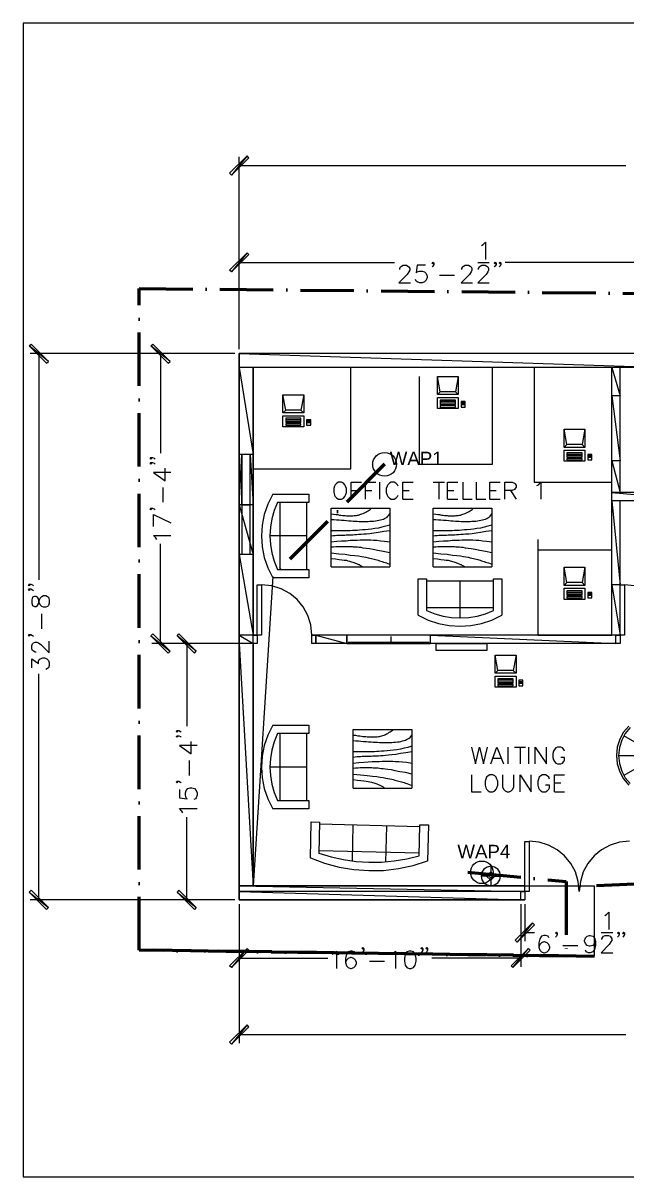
# Model space of a CAD drawing. Header units: millimetres. Extents: x 661 to 1069, y 53 to 312.
# Drawn here: x 660.8 to 796.4, y 52.9 to 311.9 of the extents above; entities that cross this region are included whole.
import ezdxf

# ---------------------------------------------------------------- set-up
doc = ezdxf.new("R2010")
doc.units = ezdxf.units.MM
doc.linetypes.add('ACAD_ISO10W100', pattern=[18, 12, -3, 0, -3])
for name, color, linetype in [('blocks', 7, 'Continuous'), ('dim', 7, 'Continuous'), ('doors', 7, 'Continuous'), ('hatches', 7, 'Continuous'), ('NET_DATA', 3, 'Continuous'), ('NET_TEXT', 7, 'Continuous'), ('NET_WIFI_AP', 4, 'Continuous'), ('text', 7, 'Continuous'), ('windows', 7, 'Continuous')]:
    doc.layers.add(name, color=color, linetype=linetype)
doc.styles.add('Arial_3', font='Arial Unicode MS.ttf', dxfattribs={"height": 3})

msp = doc.modelspace()

# ---------------------------------------------------------------- linework, layer by layer
at = {"color": 7}
for points in [[(805.86, 237.68), (709.3, 237.68), (709.3, 115.04), (773.48, 115.04)], [(792.99, 234.55), (712.43, 234.55), (712.43, 174.48)], [(792.99, 234.55), (712.43, 234.55)], [(792.99, 228.24), (792.99, 234.55)], [(804.93, 234.55), (794.9, 234.55)], [(794.9, 228.24), (794.9, 234.55)], [(794.9, 234.55), (794.9, 234.55)], [(792.99, 213.59), (792.99, 228.24)], [(794.9, 213.59), (794.9, 228.24)], [(792.99, 174.48), (792.99, 213.59)], [(794.9, 206.52), (794.9, 213.59)], [(832.45, 206.52), (794.9, 206.52)], [(794.9, 174.48), (794.9, 204.66)], [(832.45, 204.66), (794.9, 204.66)], [(714.34, 174.48), (712.43, 174.48)], [(714.34, 174.48), (712.43, 174.48)], [(712.43, 174.48), (712.43, 174.48)], [(792.99, 174.48), (725.6, 174.48)], [(792.99, 174.48), (725.6, 174.48)], [(795.83, 174.48), (794.9, 174.48)], [(712.43, 172.61), (712.43, 118.17), (774.41, 118.17)], [(713.36, 172.61), (712.43, 172.61)], [(794.9, 172.61), (725.6, 172.61)], [(785.63, 118.17), (785.75, 118.17)]]:
    msp.add_lwpolyline(points, dxfattribs=at)
at = {"layer": 'blocks', "color": 50}
for points in [[(804.93, 237.68), (709.3, 237.68), (804.93, 234.55), (804.93, 237.68)], [(712.43, 234.55), (709.3, 234.55), (712.43, 215.07), (712.43, 234.55)], [(709.3, 234.55), (712.43, 215.07), (709.3, 215.07), (709.3, 234.55)], [(794.9, 234.55), (792.99, 234.55), (794.9, 228.24), (794.9, 234.55)], [(792.99, 234.55), (794.9, 228.24), (792.99, 228.24), (792.99, 234.55)], [(794.9, 228.24), (792.99, 228.24), (794.9, 213.59), (794.9, 228.24)], [(792.99, 228.24), (794.9, 213.59), (792.99, 213.59), (792.99, 228.24)], [(709.93, 215.07), (709.3, 215.07), (709.93, 203.73), (709.93, 215.07)], [(709.3, 215.07), (709.93, 203.73), (709.3, 203.73), (709.3, 215.07)], [(712.43, 215.07), (711.8, 215.07), (712.43, 203.73), (712.43, 215.07)], [(711.8, 215.07), (712.43, 203.73), (711.8, 203.73), (711.8, 215.07)], [(794.9, 213.59), (792.99, 213.59), (794.9, 206.52), (794.9, 213.59)], [(792.99, 213.59), (794.9, 206.52), (792.99, 206.52), (792.99, 213.59)], [(814.16, 206.52), (792.99, 206.52), (814.16, 204.66), (814.16, 206.52)], [(792.99, 206.52), (814.16, 204.66), (792.99, 204.66), (792.99, 206.52)], [(794.9, 204.66), (792.99, 204.66), (794.9, 185.74), (794.9, 204.66)], [(792.99, 204.66), (794.9, 185.74), (792.99, 185.74), (792.99, 204.66)], [(712.43, 203.73), (709.3, 203.73), (712.43, 192.55), (712.43, 203.73)], [(709.3, 203.73), (712.43, 192.55), (709.3, 192.55), (709.3, 203.73)], [(712.43, 192.55), (709.3, 192.55), (712.43, 174.48), (712.43, 192.55)], [(709.3, 192.55), (712.43, 174.48), (709.3, 174.48), (709.3, 192.55)], [(794.9, 185.74), (792.99, 185.74), (794.9, 174.48), (794.9, 185.74)], [(792.99, 185.74), (794.9, 174.48), (792.99, 174.48), (792.99, 185.74)], [(712.43, 174.48), (709.3, 174.48), (712.43, 172.61), (712.43, 174.48)], [(709.3, 174.48), (712.43, 172.61), (709.3, 172.61), (709.3, 174.48)], [(733.51, 174.48), (726.53, 174.48), (733.51, 172.61), (733.51, 174.48)], [(726.53, 174.48), (733.51, 172.61), (726.53, 172.61), (726.53, 174.48)], [(793.92, 174.48), (752.27, 174.48), (793.92, 172.61), (793.92, 174.48)], [(752.27, 174.48), (793.92, 172.61), (752.27, 172.61), (752.27, 174.48)], [(712.43, 172.61), (709.3, 172.61), (712.43, 118.17), (712.43, 172.61)], [(709.3, 172.61), (712.43, 118.17), (709.3, 118.17), (709.3, 172.61)], [(773.48, 118.17), (709.3, 118.17), (773.48, 116.9), (773.48, 118.17)], [(772.55, 116.9), (709.3, 116.9), (772.55, 115.04), (772.55, 116.9)]]:
    msp.add_lwpolyline(points, dxfattribs=at)
for points in [[(709.3, 237.68), (804.93, 234.55), (709.3, 234.55), (709.3, 237.68)], [(709.3, 118.17), (773.48, 116.9), (709.3, 116.9), (709.3, 118.17)], [(709.3, 116.9), (772.55, 115.04), (709.3, 115.04), (709.3, 116.9)]]:
    msp.add_lwpolyline(points, close=True, dxfattribs=at)
at = {"layer": 'blocks', "color": 7}
for points in [[(712.43, 234.55), (712.43, 211.81), (734.4, 211.81), (734.4, 234.55)], [(749.77, 232.56), (749.77, 212.83), (766.2, 212.83), (766.2, 234.55), (749.77, 234.55)], [(792.99, 234.55), (775.55, 234.55), (775.55, 208.81), (792.99, 208.81)], [(753.83, 232.56), (758.53, 232.56)], [(754.47, 229.13), (753.83, 232.56)], [(753.83, 228.49), (753.83, 232.56)], [(758.53, 232.56), (757.9, 229.13)], [(758.53, 232.56), (758.53, 228.49)], [(719.12, 228.45), (723.82, 228.45)], [(719.76, 225.02), (719.12, 228.45)], [(719.12, 224.39), (719.12, 228.45)], [(723.82, 228.45), (723.18, 225.02)], [(723.82, 228.45), (723.82, 224.39)], [(753.83, 228.49), (754.47, 229.13)], [(758.53, 228.49), (753.83, 228.49)], [(757.9, 229.13), (754.47, 229.13)], [(757.9, 229.13), (758.53, 228.49)], [(753.83, 225.36), (753.83, 227.86)], [(753.83, 227.86), (758.53, 227.86)], [(754.47, 227.22), (754.47, 226.29)], [(757.9, 227.22), (754.47, 227.22)], [(757.9, 226.93), (754.47, 226.93)], [(754.47, 226.63), (757.9, 226.63)], [(754.47, 226.29), (757.9, 226.29)], [(754.47, 226), (754.47, 225.66)], [(757.9, 226), (754.47, 226)], [(754.47, 225.66), (757.9, 225.66)], [(757.9, 226.29), (757.9, 227.22)], [(757.9, 225.66), (757.9, 226)], [(758.53, 227.86), (758.53, 225.36)], [(760.1, 226.93), (759.17, 226.93)], [(759.17, 226.93), (759.17, 225.66)], [(759.17, 225.66), (760.1, 225.66)], [(759.93, 226.63), (759.29, 226.63)], [(759.29, 226.63), (759.29, 226.29)], [(759.29, 226.29), (759.93, 226.29)], [(759.63, 226.63), (759.63, 226.29)], [(759.93, 226.29), (759.93, 226.63)], [(760.1, 225.66), (760.1, 226.93)], [(719.12, 224.39), (719.76, 225.02)], [(723.82, 224.39), (719.12, 224.39)], [(719.12, 221.25), (719.12, 223.75)], [(719.12, 223.75), (723.82, 223.75)], [(723.18, 225.02), (719.76, 225.02)], [(719.76, 223.16), (719.76, 222.19)], [(723.18, 223.16), (719.76, 223.16)], [(723.18, 222.82), (719.76, 222.82)], [(723.18, 225.02), (723.82, 224.39)], [(723.18, 222.19), (723.18, 223.16)], [(723.82, 223.75), (723.82, 221.25)], [(725.39, 222.82), (724.41, 222.82)], [(724.41, 222.82), (724.41, 221.59)], [(725.39, 221.59), (725.39, 222.82)], [(758.53, 225.36), (753.83, 225.36)], [(723.82, 221.25), (719.12, 221.25)], [(719.76, 222.52), (723.18, 222.52)], [(719.76, 222.19), (723.18, 222.19)], [(719.76, 221.89), (719.76, 221.59)], [(723.18, 221.89), (719.76, 221.89)], [(719.76, 221.59), (723.18, 221.59)], [(723.18, 221.59), (723.18, 221.89)], [(724.41, 221.59), (725.39, 221.59)], [(725.22, 222.52), (724.58, 222.52)], [(724.58, 222.52), (724.58, 222.19)], [(724.58, 222.19), (725.22, 222.19)], [(724.92, 222.52), (724.92, 222.19)], [(725.22, 222.19), (725.22, 222.52)], [(782.28, 220.7), (786.98, 220.7)], [(782.92, 217.27), (782.28, 220.7)], [(782.28, 216.64), (782.28, 220.7)], [(786.98, 220.7), (786.35, 217.27)], [(786.98, 220.7), (786.98, 216.64)], [(782.28, 216.64), (782.92, 217.27)], [(786.98, 216.64), (782.28, 216.64)], [(782.28, 213.51), (782.28, 216)], [(782.28, 216), (786.98, 216)], [(786.35, 217.27), (782.92, 217.27)], [(782.92, 215.41), (782.92, 214.44)], [(786.35, 215.41), (782.92, 215.41)], [(786.35, 215.07), (782.92, 215.07)], [(786.35, 217.27), (786.98, 216.64)], [(786.35, 214.44), (786.35, 215.41)], [(786.98, 216), (786.98, 213.51)], [(788.55, 215.07), (787.62, 215.07)], [(787.62, 215.07), (787.62, 213.85)], [(788.55, 213.85), (788.55, 215.07)], [(786.98, 213.51), (782.28, 213.51)], [(782.92, 214.78), (786.35, 214.78)], [(782.92, 214.44), (786.35, 214.44)], [(782.92, 214.14), (782.92, 213.85)], [(786.35, 214.14), (782.92, 214.14)], [(782.92, 213.85), (786.35, 213.85)], [(786.35, 213.85), (786.35, 214.14)], [(787.62, 213.85), (788.55, 213.85)], [(788.38, 214.78), (787.79, 214.78)], [(787.79, 214.78), (787.79, 214.44)], [(787.79, 214.44), (788.38, 214.44)], [(788.08, 214.78), (788.08, 214.44)], [(788.38, 214.44), (788.38, 214.78)], [(716.84, 206.15), (715.75, 203.92), (714.96, 201.59), (714.49, 199.19), (714.34, 196.76), (714.49, 194.34), (714.96, 191.94), (715.75, 189.61), (716.84, 187.37)], [(716.83, 206.14), (724.96, 206.14), (724.96, 204.24), (717.94, 204.24)], [(717.95, 204.28), (717.21, 202.46), (716.67, 200.59), (716.35, 198.69), (716.24, 196.76), (716.35, 194.84), (716.67, 192.94), (717.21, 191.07), (717.95, 189.25)], [(718.53, 189.25), (718.53, 204.24)], [(724.5, 189.25), (724.5, 204.24)], [(730, 189.8), (730, 202.97), (743.12, 202.97), (743.12, 189.8)], [(730, 201.7), (730.51, 201.61), (731.02, 201.57), (731.44, 201.53), (731.82, 201.44), (732.16, 201.4), (732.5, 201.36), (732.79, 201.31), (733.09, 201.31), (733.39, 201.27), (733.64, 201.27), (733.89, 201.27), (734.15, 201.27), (734.4, 201.27), (734.66, 201.27), (734.87, 201.27), (735.12, 201.31), (735.38, 201.31), (735.63, 201.36), (735.88, 201.4), (736.14, 201.44), (736.39, 201.53), (736.65, 201.61), (736.9, 201.7), (737.2, 201.82), (737.45, 201.95), (737.75, 202.08), (738, 202.25), (738.26, 202.42), (738.51, 202.54), (738.72, 202.71), (738.89, 202.84), (739.02, 202.97)], [(752.9, 189.8), (752.9, 202.97), (766.07, 202.97), (766.07, 189.8)], [(752.9, 201.7), (753.45, 201.61), (753.92, 201.57), (754.34, 201.53), (754.77, 201.44), (755.1, 201.4), (755.44, 201.36), (755.74, 201.31), (756.04, 201.31), (756.29, 201.27), (756.54, 201.27), (756.8, 201.27), (757.05, 201.27), (757.31, 201.27), (757.56, 201.27), (757.81, 201.27), (758.07, 201.31), (758.28, 201.31), (758.53, 201.36), (758.79, 201.4), (759.04, 201.44), (759.29, 201.53), (759.55, 201.61), (759.85, 201.7), (760.1, 201.82), (760.4, 201.95), (760.65, 202.08), (760.95, 202.25), (761.2, 202.42), (761.41, 202.54), (761.62, 202.71), (761.83, 202.84), (761.96, 202.97)], [(730, 200.47), (730.55, 200.43), (731.14, 200.38), (731.74, 200.34), (732.29, 200.3), (732.88, 200.26), (733.43, 200.21), (733.98, 200.17), (734.49, 200.13), (734.95, 200.09), (735.42, 200.04), (735.84, 200.04), (736.27, 200), (736.65, 200), (737.03, 200), (737.45, 200), (737.83, 200), (738.26, 200), (738.68, 200.04), (739.06, 200.04), (739.48, 200.09), (739.91, 200.17), (740.29, 200.21), (740.67, 200.3), (741.05, 200.34), (741.39, 200.47), (741.73, 200.55), (741.98, 200.68), (742.28, 200.81), (742.53, 200.98), (742.74, 201.19), (742.95, 201.44), (743.12, 201.7)], [(752.9, 200.47), (753.5, 200.43), (754.05, 200.38), (754.64, 200.34), (755.23, 200.3), (755.78, 200.26), (756.37, 200.21), (756.88, 200.17), (757.39, 200.13), (757.9, 200.09), (758.32, 200.04), (758.74, 200.04), (759.17, 200), (759.59, 200), (759.97, 200), (760.35, 200), (760.78, 200), (761.16, 200), (761.58, 200.04), (762, 200.04), (762.43, 200.09), (762.81, 200.17), (763.23, 200.21), (763.61, 200.3), (763.95, 200.34), (764.29, 200.47), (764.63, 200.55), (764.93, 200.68), (765.18, 200.81), (765.43, 200.98), (765.69, 201.19), (765.86, 201.44), (766.07, 201.7)], [(743.12, 199.2), (742.23, 198.94), (741.39, 198.69), (740.58, 198.52), (739.78, 198.39), (739.02, 198.27), (738.3, 198.18), (737.62, 198.14), (736.99, 198.1), (736.35, 198.06), (735.8, 198.01), (735.25, 197.97), (734.74, 197.97), (734.23, 197.93), (733.81, 197.93), (733.34, 197.93), (732.96, 197.93), (732.54, 197.93), (732.16, 197.89), (731.78, 197.89), (731.44, 197.89), (731.06, 197.93), (730.72, 197.93), (730.34, 197.93), (730, 197.93)], [(743.12, 197.93), (741.77, 197.72), (740.58, 197.55), (739.57, 197.38), (738.68, 197.25), (737.92, 197.17), (737.28, 197.12), (736.69, 197.08), (736.14, 197.04), (735.67, 197), (735.21, 197), (734.83, 196.95), (734.4, 196.95), (734.06, 196.91), (733.68, 196.91), (733.34, 196.91), (733.01, 196.87), (732.67, 196.87), (732.33, 196.87), (731.99, 196.83), (731.61, 196.83), (731.27, 196.83), (730.85, 196.79), (730.42, 196.74), (730, 196.7)], [(766.07, 199.2), (765.18, 198.94), (764.33, 198.69), (763.49, 198.52), (762.72, 198.39), (761.96, 198.27), (761.24, 198.18), (760.52, 198.14), (759.89, 198.1), (759.29, 198.06), (758.7, 198.01), (758.15, 197.97), (757.64, 197.97), (757.18, 197.93), (756.71, 197.93), (756.29, 197.93), (755.87, 197.93), (755.48, 197.93), (755.1, 197.89), (754.72, 197.89), (754.34, 197.89), (754, 197.93), (753.62, 197.93), (753.28, 197.93), (752.9, 197.93)], [(766.07, 197.93), (764.71, 197.72), (763.53, 197.55), (762.51, 197.38), (761.62, 197.25), (760.86, 197.17), (760.18, 197.12), (759.59, 197.08), (759.08, 197.04), (758.58, 197), (758.15, 197), (757.73, 196.95), (757.35, 196.95), (756.97, 196.91), (756.63, 196.91), (756.25, 196.91), (755.91, 196.87), (755.57, 196.87), (755.23, 196.87), (754.89, 196.83), (754.55, 196.83), (754.17, 196.83), (753.79, 196.79), (753.37, 196.74), (752.9, 196.7)], [(724.5, 196.74), (716.2, 196.74)], [(730, 195.43), (731.23, 195.56), (732.33, 195.64), (733.34, 195.68), (734.23, 195.77), (735.08, 195.81), (735.8, 195.81), (736.48, 195.85), (737.11, 195.85), (737.7, 195.85), (738.26, 195.85), (738.85, 195.85), (739.48, 195.81), (740.2, 195.77), (741.05, 195.68), (741.98, 195.56), (743.12, 195.43)], [(743.12, 192.93), (741.68, 193.23), (740.46, 193.48), (739.4, 193.69), (738.55, 193.86), (737.83, 193.95), (737.2, 194.03), (736.69, 194.12), (736.27, 194.16), (735.88, 194.2), (735.59, 194.2), (735.29, 194.25), (735, 194.25), (734.74, 194.29), (734.45, 194.29), (734.15, 194.29), (733.81, 194.33), (733.43, 194.33), (733.01, 194.33), (732.58, 194.33), (732.07, 194.33), (731.57, 194.29), (731.06, 194.29), (730.51, 194.25), (730, 194.2)], [(752.9, 195.43), (754.13, 195.56), (755.23, 195.64), (756.25, 195.68), (757.18, 195.77), (757.98, 195.81), (758.74, 195.81), (759.42, 195.85), (760.06, 195.85), (760.61, 195.85), (761.2, 195.85), (761.79, 195.85), (762.43, 195.81), (763.15, 195.77), (763.95, 195.68), (764.93, 195.56), (766.07, 195.43)], [(766.07, 192.93), (764.63, 193.23), (763.4, 193.48), (762.34, 193.69), (761.45, 193.86), (760.73, 193.95), (760.14, 194.03), (759.63, 194.12), (759.21, 194.16), (758.83, 194.2), (758.49, 194.2), (758.19, 194.25), (757.94, 194.25), (757.64, 194.29), (757.39, 194.29), (757.09, 194.29), (756.75, 194.33), (756.37, 194.33), (755.95, 194.33), (755.48, 194.33), (755.02, 194.33), (754.51, 194.29), (753.96, 194.29), (753.45, 194.25), (752.9, 194.2)], [(776.36, 195.94), (776.36, 174.48), (792.99, 174.48), (792.99, 193.57), (776.36, 193.57)], [(730, 192.93), (731.69, 192.76), (733.09, 192.64), (734.28, 192.47), (735.29, 192.34), (736.1, 192.26), (736.77, 192.13), (737.32, 192.04), (737.79, 191.96), (738.26, 191.87), (738.64, 191.79), (739.02, 191.71), (739.36, 191.62), (739.65, 191.54), (739.95, 191.45), (740.24, 191.37), (740.54, 191.28), (740.84, 191.2), (741.13, 191.11), (741.43, 190.99), (741.73, 190.9), (742.07, 190.77), (742.4, 190.69), (742.74, 190.56), (743.12, 190.44)], [(730, 191.71), (730.93, 191.58), (731.74, 191.49), (732.37, 191.41), (732.92, 191.32), (733.39, 191.28), (733.73, 191.2), (734.06, 191.11), (734.32, 191.03), (734.57, 190.94), (734.83, 190.9), (735.04, 190.82), (735.25, 190.73), (735.42, 190.65), (735.63, 190.6), (735.8, 190.52), (735.97, 190.44), (736.14, 190.35), (736.27, 190.31), (736.43, 190.22), (736.56, 190.14), (736.69, 190.05), (736.82, 189.97), (736.94, 189.88), (737.07, 189.8)], [(752.9, 192.93), (754.6, 192.76), (756.04, 192.64), (757.22, 192.47), (758.19, 192.34), (759, 192.26), (759.68, 192.13), (760.23, 192.04), (760.73, 191.96), (761.16, 191.87), (761.54, 191.79), (761.92, 191.71), (762.26, 191.62), (762.6, 191.54), (762.89, 191.45), (763.15, 191.37), (763.44, 191.28), (763.74, 191.2), (764.04, 191.11), (764.33, 190.99), (764.63, 190.9), (764.97, 190.77), (765.31, 190.69), (765.69, 190.56), (766.07, 190.44)], [(752.9, 191.71), (753.83, 191.58), (754.64, 191.49), (755.32, 191.41), (755.82, 191.32), (756.29, 191.28), (756.67, 191.2), (756.97, 191.11), (757.26, 191.03), (757.52, 190.94), (757.73, 190.9), (757.94, 190.82), (758.15, 190.73), (758.36, 190.65), (758.53, 190.6), (758.7, 190.52), (758.87, 190.44), (759.04, 190.35), (759.21, 190.31), (759.34, 190.22), (759.51, 190.14), (759.63, 190.05), (759.76, 189.97), (759.89, 189.88), (759.97, 189.8)], [(717.94, 189.25), (724.96, 189.25), (724.96, 187.34), (716.83, 187.34)], [(730, 189.8), (743.12, 189.8)], [(752.9, 189.8), (766.07, 189.8)], [(782.28, 189.72), (786.98, 189.72)], [(782.92, 186.29), (782.28, 189.72)], [(782.28, 185.65), (782.28, 189.72)], [(786.98, 189.72), (786.35, 186.29)], [(786.98, 189.72), (786.98, 185.65)], [(749.52, 178.96), (749.52, 187.09), (751.42, 187.09), (751.42, 180.02)], [(766.45, 186.58), (751.42, 186.58)], [(758.91, 186.58), (758.91, 178.33)], [(766.45, 180.02), (766.45, 187.09), (768.31, 187.09), (768.31, 178.96)], [(782.28, 185.65), (782.92, 186.29)], [(786.98, 185.65), (782.28, 185.65)], [(782.28, 182.52), (782.28, 185.06)], [(782.28, 185.06), (786.98, 185.06)], [(786.35, 186.29), (782.92, 186.29)], [(782.92, 184.42), (782.92, 183.49)], [(786.35, 184.42), (782.92, 184.42)], [(786.35, 184.09), (782.92, 184.09)], [(786.35, 186.29), (786.98, 185.65)], [(786.35, 183.49), (786.35, 184.42)], [(786.98, 185.06), (786.98, 182.52)], [(788.55, 184.09), (787.62, 184.09)], [(787.62, 184.09), (787.62, 182.86)], [(788.55, 182.86), (788.55, 184.09)], [(786.98, 182.52), (782.28, 182.52)], [(782.92, 183.79), (786.35, 183.79)], [(782.92, 183.49), (786.35, 183.49)], [(782.92, 183.15), (782.92, 182.86)], [(786.35, 183.15), (782.92, 183.15)], [(782.92, 182.86), (786.35, 182.86)], [(786.35, 182.86), (786.35, 183.15)], [(787.62, 182.86), (788.55, 182.86)], [(788.38, 183.79), (787.79, 183.79)], [(787.79, 183.79), (787.79, 183.49)], [(787.79, 183.49), (788.38, 183.49)], [(788.08, 183.79), (788.08, 183.49)], [(788.38, 183.49), (788.38, 183.79)], [(749.54, 178.97), (751.78, 177.87), (754.11, 177.09), (756.51, 176.62), (758.93, 176.47), (761.36, 176.62), (763.75, 177.09), (766.09, 177.87), (768.32, 178.97)], [(766.45, 180.61), (751.42, 180.61)], [(751.42, 180.04), (753.24, 179.29), (755.11, 178.76), (757.01, 178.44), (758.93, 178.33), (760.86, 178.44), (762.76, 178.76), (764.63, 179.29), (766.45, 180.04)], [(753.58, 172.61), (764.97, 172.61), (764.97, 171.05), (753.58, 171.05), (753.58, 172.61)], [(766.79, 169.99), (771.49, 169.99)], [(767.42, 166.56), (766.79, 169.99)], [(766.79, 165.92), (766.79, 169.99)], [(771.49, 169.99), (770.85, 166.56)], [(771.49, 169.99), (771.49, 165.92)], [(766.79, 165.92), (767.42, 166.56)], [(771.49, 165.92), (766.79, 165.92)], [(770.85, 166.56), (767.42, 166.56)], [(770.85, 166.56), (771.49, 165.92)], [(766.79, 162.79), (766.79, 165.29)], [(766.79, 165.29), (771.49, 165.29)], [(767.42, 164.65), (767.42, 163.72)], [(770.85, 164.65), (767.42, 164.65)], [(770.85, 164.36), (767.42, 164.36)], [(767.42, 164.02), (770.85, 164.02)], [(767.42, 163.72), (770.85, 163.72)], [(767.42, 163.43), (767.42, 163.09)], [(770.85, 163.43), (767.42, 163.43)], [(770.85, 163.72), (770.85, 164.65)], [(770.85, 163.09), (770.85, 163.43)], [(771.49, 165.29), (771.49, 162.79)], [(773.05, 164.36), (772.12, 164.36)], [(772.12, 164.36), (772.12, 163.09)], [(772.88, 164.02), (772.25, 164.02)], [(772.25, 164.02), (772.25, 163.72)], [(772.25, 163.72), (772.88, 163.72)], [(772.59, 164.02), (772.59, 163.72)], [(772.88, 163.72), (772.88, 164.02)], [(773.05, 163.09), (773.05, 164.36)], [(771.49, 162.79), (766.79, 162.79)], [(767.42, 163.09), (770.85, 163.09)], [(772.12, 163.09), (773.05, 163.09)], [(716.84, 154.25), (715.75, 152.02), (714.96, 149.68), (714.49, 147.29), (714.34, 144.86), (714.49, 142.44), (714.96, 140.04), (715.75, 137.71), (716.84, 135.47)], [(716.83, 154.24), (724.96, 154.24), (724.96, 152.38), (717.94, 152.38)], [(734.95, 140.14), (734.95, 153.31), (748.08, 153.31), (748.08, 140.14)], [(734.95, 152.04), (735.46, 152), (735.93, 151.91), (736.39, 151.87), (736.77, 151.83), (737.11, 151.74), (737.45, 151.7), (737.75, 151.7), (738.04, 151.66), (738.3, 151.62), (738.59, 151.62), (738.85, 151.62), (739.1, 151.62), (739.36, 151.62), (739.57, 151.62), (739.82, 151.62), (740.08, 151.66), (740.33, 151.66), (740.58, 151.7), (740.8, 151.74), (741.05, 151.79), (741.35, 151.87), (741.6, 151.95), (741.85, 152.04), (742.15, 152.17), (742.4, 152.29), (742.7, 152.42), (742.95, 152.59), (743.21, 152.76), (743.46, 152.93), (743.67, 153.06), (743.84, 153.18), (743.97, 153.31)], [(796.8, 154.08), (795.65, 152.69), (794.79, 151.1), (794.24, 149.34), (794.05, 147.45), (794.24, 145.56), (794.79, 143.8), (795.65, 142.2), (796.8, 140.82)], [(797.13, 153.75), (796.04, 152.43), (795.22, 150.91), (794.7, 149.24), (794.52, 147.45), (794.7, 145.65), (795.22, 143.98), (796.04, 142.46), (797.13, 141.14)], [(717.95, 152.38), (717.21, 150.56), (716.67, 148.69), (716.35, 146.79), (716.24, 144.86), (716.35, 142.94), (716.67, 141.03), (717.21, 139.17), (717.95, 137.35)], [(718.53, 137.35), (718.53, 152.38)], [(724.5, 137.35), (724.5, 152.38)], [(734.95, 150.81), (735.5, 150.77), (736.1, 150.73), (736.65, 150.68), (737.24, 150.64), (737.83, 150.6), (738.38, 150.56), (738.93, 150.52), (739.44, 150.47), (739.91, 150.43), (740.37, 150.43), (740.8, 150.39), (741.18, 150.35), (741.6, 150.35), (741.98, 150.35), (742.36, 150.35), (742.78, 150.35), (743.21, 150.35), (743.59, 150.39), (744.01, 150.43), (744.44, 150.47), (744.86, 150.52), (745.24, 150.56), (745.62, 150.64), (746, 150.73), (746.34, 150.81), (746.64, 150.9), (746.93, 151.02), (747.23, 151.19), (747.48, 151.36), (747.7, 151.53), (747.91, 151.79), (748.08, 152.04)], [(802.22, 148.1), (795.7, 151.87)], [(748.08, 149.54), (747.19, 149.29), (746.34, 149.08), (745.54, 148.86), (744.73, 148.74), (743.97, 148.65), (743.25, 148.57), (742.57, 148.48), (741.9, 148.44), (741.3, 148.4), (740.71, 148.36), (740.2, 148.36), (739.69, 148.31), (739.19, 148.31), (738.72, 148.27), (738.3, 148.27), (737.87, 148.27), (737.49, 148.27), (737.11, 148.27), (736.73, 148.27), (736.39, 148.27), (736.01, 148.27), (735.67, 148.27), (735.29, 148.27), (734.95, 148.31)], [(748.08, 148.31), (746.72, 148.06), (745.54, 147.89), (744.52, 147.72), (743.63, 147.64), (742.87, 147.55), (742.19, 147.47), (741.64, 147.42), (741.09, 147.38), (740.63, 147.34), (740.16, 147.34), (739.74, 147.3), (739.36, 147.3), (738.97, 147.26), (738.64, 147.26), (738.3, 147.26), (737.96, 147.21), (737.62, 147.21), (737.28, 147.21), (736.94, 147.21), (736.56, 147.17), (736.18, 147.17), (735.8, 147.13), (735.38, 147.09), (734.95, 147.04)], [(734.95, 145.77), (736.18, 145.9), (737.28, 145.99), (738.3, 146.03), (739.19, 146.11), (739.99, 146.15), (740.75, 146.15), (741.43, 146.2), (742.07, 146.2), (742.66, 146.2), (743.21, 146.2), (743.8, 146.2), (744.44, 146.15), (745.16, 146.11), (745.96, 146.03), (746.93, 145.94), (748.08, 145.77)], [(802.01, 147.42), (794.52, 147.42)], [(802.22, 146.71), (795.7, 142.98)], [(724.5, 144.84), (716.2, 144.84)], [(748.08, 143.28), (746.64, 143.61), (745.41, 143.83), (744.35, 144.04), (743.5, 144.21), (742.74, 144.29), (742.15, 144.38), (741.64, 144.46), (741.22, 144.5), (740.84, 144.55), (740.54, 144.59), (740.24, 144.59), (739.95, 144.63), (739.69, 144.63), (739.4, 144.63), (739.1, 144.67), (738.76, 144.67), (738.38, 144.67), (737.96, 144.67), (737.49, 144.67), (737.03, 144.67), (736.52, 144.67), (736.01, 144.63), (735.46, 144.59), (734.95, 144.55)], [(734.95, 143.28), (736.6, 143.11), (738.04, 142.98), (739.23, 142.85), (740.2, 142.73), (741.01, 142.6), (741.68, 142.51), (742.28, 142.39), (742.74, 142.3), (743.17, 142.22), (743.59, 142.13), (743.93, 142.05), (744.27, 141.96), (744.61, 141.88), (744.9, 141.79), (745.2, 141.71), (745.49, 141.63), (745.75, 141.54), (746.04, 141.46), (746.34, 141.37), (746.68, 141.24), (746.98, 141.16), (747.31, 141.03), (747.7, 140.91), (748.08, 140.78)], [(734.95, 142.05), (735.88, 141.96), (736.65, 141.88), (737.32, 141.79), (737.87, 141.71), (738.3, 141.63), (738.68, 141.54), (739.02, 141.46), (739.27, 141.37), (739.53, 141.29), (739.78, 141.24), (739.99, 141.16), (740.2, 141.07), (740.37, 141.03), (740.54, 140.95), (740.75, 140.86), (740.88, 140.78), (741.05, 140.74), (741.22, 140.65), (741.39, 140.57), (741.51, 140.48), (741.64, 140.4), (741.77, 140.31), (741.9, 140.23), (741.98, 140.14)], [(734.95, 140.14), (748.08, 140.14)], [(717.94, 137.35), (724.96, 137.35), (724.96, 135.49), (716.83, 135.49)], [(725.3, 124.44), (725.51, 132.57), (727.38, 132.52), (727.21, 125.45)], [(749.9, 131.47), (727.38, 132.02)], [(734.87, 131.85), (734.66, 123.76)], [(742.4, 131.63), (742.19, 123.55)], [(749.73, 124.9), (749.9, 131.93), (751.8, 131.89), (751.59, 123.76)], [(725.33, 124.46), (728.51, 123.28), (731.76, 122.41), (735.07, 121.86), (738.41, 121.61), (741.75, 121.68), (745.08, 122.07), (748.37, 122.76), (751.61, 123.78)], [(749.73, 125.5), (727.21, 126.09)], [(727.22, 125.52), (729.97, 124.7), (732.77, 124.1), (735.59, 123.7), (738.43, 123.52), (741.28, 123.55), (744.12, 123.8), (746.95, 124.26), (749.74, 124.94)], [(768.02, 120.39), (767.84, 121.24), (767.38, 121.94), (766.68, 122.4), (765.84, 122.58), (764.99, 122.4), (764.29, 121.94), (763.83, 121.24), (763.66, 120.39), (763.83, 119.55), (764.29, 118.85), (764.99, 118.39), (765.84, 118.21), (766.68, 118.39), (767.38, 118.85), (767.84, 119.55), (768.02, 120.39)], [(765.81, 122.53), (765.81, 120.67)], [(765.52, 120.37), (763.61, 120.37)], [(764.88, 120.37), (765.81, 119.44), (766.75, 120.37), (765.81, 121.31), (764.88, 120.37)], [(766.15, 120.39), (766.06, 120.62), (765.84, 120.71), (765.61, 120.62), (765.52, 120.39), (765.61, 120.17), (765.84, 120.08), (766.06, 120.17), (766.15, 120.39)], [(765.81, 120.04), (765.81, 118.17)], [(766.15, 120.37), (768.02, 120.37)]]:
    msp.add_lwpolyline(points, dxfattribs=at)
at = {"layer": 'dim', "color": 7}
for points in [[(660.79, 52.85), (1068.54, 52.85), (1068.54, 311.89), (660.79, 311.89), (660.79, 52.85)], [(711.08, 282.09), (707.56, 277.77), (707.14, 278.19), (711.08, 282.09)], [(711.46, 281.66), (711.08, 282.09), (707.56, 277.77), (711.46, 281.66)], [(709.3, 238.65), (709.3, 281.88)], [(709.3, 279.93), (796.12, 279.93)], [(763.74, 261.98), (764.08, 262.19), (764.67, 262.74), (764.67, 258.8)], [(711.08, 260.33), (707.56, 256.01), (707.14, 256.43), (711.08, 260.33)], [(711.46, 259.9), (711.08, 260.33), (707.56, 256.01), (711.46, 259.9)], [(709.3, 238.65), (709.3, 260.12)], [(709.3, 258.17), (744.22, 258.17)], [(745.37, 256.6), (745.37, 256.77), (745.58, 257.15), (745.75, 257.32), (746.13, 257.53), (746.89, 257.53), (747.23, 257.32), (747.44, 257.15), (747.61, 256.77), (747.61, 256.39), (747.44, 256.01), (747.06, 255.46), (745.2, 253.6), (747.82, 253.6)], [(751.17, 257.53), (749.3, 257.53), (749.09, 255.84), (749.3, 256.01), (749.85, 256.22), (750.4, 256.22), (750.96, 256.01), (751.34, 255.67), (751.55, 255.08), (751.55, 254.74), (751.34, 254.15), (750.96, 253.81), (750.4, 253.6), (749.85, 253.6), (749.3, 253.81), (749.09, 253.98), (748.92, 254.36)], [(753.03, 258.08), (752.82, 257.87), (752.65, 258.08), (752.82, 258.25), (753.03, 258.08), (753.03, 257.7), (752.82, 257.32), (752.65, 257.15)], [(759.34, 256.6), (759.34, 256.77), (759.55, 257.15), (759.72, 257.32), (760.1, 257.53), (760.82, 257.53), (761.2, 257.32), (761.41, 257.15), (761.58, 256.77), (761.58, 256.39), (761.41, 256.01), (761.03, 255.46), (759.17, 253.6), (761.75, 253.6)], [(762.89, 258.17), (765.48, 258.17)], [(763.06, 256.6), (763.06, 256.77), (763.27, 257.15), (763.44, 257.32), (763.82, 257.53), (764.54, 257.53), (764.93, 257.32), (765.14, 257.15), (765.31, 256.77), (765.31, 256.39), (765.14, 256.01), (764.76, 255.46), (762.89, 253.6), (765.48, 253.6)], [(767, 258.08), (766.79, 257.87), (766.62, 258.08), (766.79, 258.25), (767, 258.08), (767, 257.7), (766.79, 257.32), (766.62, 257.15)], [(768.1, 258.08), (767.93, 257.87), (767.72, 258.08), (767.93, 258.25), (768.1, 258.08), (768.1, 257.7), (767.93, 257.32), (767.72, 257.15)], [(804, 258.17), (769.07, 258.17)], [(754.34, 255.29), (757.69, 255.29)], [(666.5, 235.94), (662.18, 239.46), (662.61, 239.84), (666.5, 235.94)], [(666.08, 235.52), (666.5, 235.94), (662.18, 239.46), (666.08, 235.52)], [(693.81, 235.94), (689.49, 239.46), (689.91, 239.84), (693.81, 235.94)], [(693.38, 235.52), (693.81, 235.94), (689.49, 239.46), (693.38, 235.52)], [(708.33, 237.68), (662.39, 237.68)], [(664.34, 237.68), (664.34, 186.92)], [(708.33, 237.68), (689.7, 237.68)], [(691.65, 237.68), (691.65, 215.33)], [(689.49, 214.35), (689.7, 214.18), (689.49, 214.01), (689.32, 214.18), (689.49, 214.35), (689.87, 214.35), (690.25, 214.18), (690.42, 214.01)], [(689.49, 213.25), (689.7, 213.08), (689.49, 212.87), (689.32, 213.08), (689.49, 213.25), (689.87, 213.25), (690.25, 213.08), (690.42, 212.87)], [(693.97, 211.01), (690.08, 211.01), (692.66, 209.15), (692.66, 211.94)], [(692.28, 204.32), (692.28, 207.66)], [(689.49, 203.01), (689.7, 202.84), (689.49, 202.63), (689.32, 202.84), (689.49, 203.01), (689.87, 203.01), (690.25, 202.84), (690.42, 202.63)], [(690.08, 198.9), (690.08, 201.53), (693.97, 199.66)], [(690.8, 195.94), (690.63, 196.32), (690.08, 196.87), (693.97, 196.87)], [(691.65, 172.61), (691.65, 194.96)], [(662.18, 185.95), (662.39, 185.78), (662.18, 185.57), (662.01, 185.78), (662.18, 185.95), (662.56, 185.95), (662.94, 185.78), (663.11, 185.57)], [(662.18, 184.85), (662.39, 184.64), (662.18, 184.47), (662.01, 184.64), (662.18, 184.85), (662.56, 184.85), (662.94, 184.64), (663.11, 184.47)], [(662.77, 181.67), (662.94, 181.12), (663.33, 180.91), (663.71, 180.91), (664.04, 181.12), (664.26, 181.5), (664.43, 182.22), (664.64, 182.77), (664.98, 183.15), (665.36, 183.37), (665.91, 183.37), (666.29, 183.15), (666.5, 182.98), (666.67, 182.43), (666.67, 181.67), (666.5, 181.12), (666.29, 180.91), (665.91, 180.74), (665.36, 180.74), (664.98, 180.91), (664.64, 181.29), (664.43, 181.84), (664.26, 182.6), (664.04, 182.98), (663.71, 183.15), (663.33, 183.15), (662.94, 182.98), (662.77, 182.43), (662.77, 181.67)], [(664.98, 175.91), (664.98, 179.26)], [(662.18, 174.6), (662.39, 174.39), (662.18, 174.22), (662.01, 174.39), (662.18, 174.6), (662.56, 174.6), (662.94, 174.39), (663.11, 174.22)], [(689.91, 174.77), (689.49, 174.35), (693.81, 170.88), (689.91, 174.77)], [(689.49, 174.35), (693.81, 170.88), (693.38, 170.45), (689.49, 174.35)], [(699.69, 170.88), (695.37, 174.35), (695.75, 174.77), (699.69, 170.88)], [(699.27, 170.45), (699.69, 170.88), (695.37, 174.35), (699.27, 170.45)], [(663.71, 170.67), (663.49, 170.67), (663.11, 170.88), (662.94, 171.05), (662.77, 171.43), (662.77, 172.19), (662.94, 172.53), (663.11, 172.74), (663.49, 172.91), (663.88, 172.91), (664.26, 172.74), (664.81, 172.36), (666.67, 170.5), (666.67, 173.12)], [(708.33, 172.61), (689.7, 172.61)], [(711.46, 172.61), (695.54, 172.61)], [(697.53, 172.61), (697.53, 154.03)], [(662.77, 167.15), (662.77, 169.18), (664.26, 168.08), (664.26, 168.63), (664.43, 169.01), (664.64, 169.18), (665.19, 169.4), (665.57, 169.4), (666.12, 169.18), (666.5, 168.8), (666.67, 168.25), (666.67, 167.7), (666.5, 167.15), (666.29, 166.98), (665.91, 166.77)], [(664.34, 115.04), (664.34, 165.8)], [(695.37, 153.06), (695.54, 152.84), (695.37, 152.67), (695.2, 152.84), (695.37, 153.06), (695.75, 153.06), (696.13, 152.84), (696.3, 152.67)], [(695.37, 151.91), (695.54, 151.74), (695.37, 151.57), (695.2, 151.74), (695.37, 151.91), (695.75, 151.91), (696.13, 151.74), (696.3, 151.57)], [(699.86, 149.71), (695.92, 149.71), (698.55, 147.85), (698.55, 150.64)], [(698.17, 142.98), (698.17, 146.32)], [(695.37, 141.67), (695.54, 141.5), (695.37, 141.33), (695.2, 141.5), (695.37, 141.67), (695.75, 141.67), (696.13, 141.5), (696.3, 141.33)], [(695.92, 139.8), (695.92, 137.94), (697.62, 137.77), (697.4, 137.94), (697.23, 138.53), (697.23, 139.09), (697.4, 139.64), (697.78, 140.02), (698.33, 140.19), (698.72, 140.19), (699.27, 140.02), (699.65, 139.64), (699.86, 139.09), (699.86, 138.53), (699.65, 137.94), (699.48, 137.77), (699.1, 137.6)], [(696.68, 134.6), (696.47, 134.98), (695.92, 135.53), (699.86, 135.53)], [(697.53, 115.04), (697.53, 133.62)], [(662.61, 117.2), (662.18, 116.78), (666.5, 113.3), (662.61, 117.2)], [(662.18, 116.78), (666.5, 113.3), (666.08, 112.88), (662.18, 116.78)], [(695.75, 117.2), (695.37, 116.78), (699.69, 113.3), (695.75, 117.2)], [(695.37, 116.78), (699.69, 113.3), (699.27, 112.88), (695.37, 116.78)], [(708.33, 115.04), (662.39, 115.04)], [(708.33, 115.04), (695.54, 115.04)], [(709.3, 114.07), (709.3, 82.87)], [(709.3, 114.07), (709.3, 100.05)], [(772.55, 114.07), (772.55, 100.05)], [(773.48, 114.07), (773.48, 105.77)], [(791.43, 111.53), (791.81, 111.74), (792.36, 112.29), (792.36, 108.39)], [(775.21, 109.88), (771.74, 105.56), (771.32, 105.98), (775.21, 109.88)], [(775.64, 109.45), (775.21, 109.88), (771.74, 105.56), (775.64, 109.45)], [(773.48, 107.72), (775.64, 107.72)], [(778.85, 106.53), (778.68, 106.87), (778.13, 107.08), (777.75, 107.08), (777.2, 106.87), (776.82, 106.32), (776.61, 105.39), (776.61, 104.46), (776.82, 103.74), (777.2, 103.36), (777.75, 103.14), (777.92, 103.14), (778.47, 103.36), (778.85, 103.74), (779.06, 104.29), (779.06, 104.46), (778.85, 105.01), (778.47, 105.39), (777.92, 105.6), (777.75, 105.6), (777.2, 105.39), (776.82, 105.01), (776.61, 104.46)], [(780.72, 107.63), (780.55, 107.46), (780.33, 107.63), (780.55, 107.8), (780.72, 107.63), (780.72, 107.25), (780.55, 106.87), (780.33, 106.7)], [(789.31, 105.77), (789.1, 105.22), (788.72, 104.84), (788.17, 104.67), (788, 104.67), (787.45, 104.84), (787.07, 105.22), (786.85, 105.77), (786.85, 105.94), (787.07, 106.53), (787.45, 106.87), (788, 107.08), (788.17, 107.08), (788.72, 106.87), (789.1, 106.53), (789.31, 105.77), (789.31, 104.84), (789.1, 103.91), (788.72, 103.36), (788.17, 103.14), (787.79, 103.14), (787.23, 103.36), (787.07, 103.74)], [(790.58, 107.72), (793.2, 107.72)], [(790.79, 106.15), (790.79, 106.32), (790.96, 106.7), (791.17, 106.87), (791.51, 107.08), (792.27, 107.08), (792.65, 106.87), (792.82, 106.7), (793.03, 106.32), (793.03, 105.94), (792.82, 105.6), (792.44, 105.01), (790.58, 103.14), (793.2, 103.14)], [(794.69, 107.63), (794.52, 107.46), (794.3, 107.63), (794.52, 107.8), (794.69, 107.63), (794.69, 107.25), (794.52, 106.87), (794.3, 106.7)], [(795.83, 107.63), (795.62, 107.46), (795.45, 107.63), (795.62, 107.8), (795.83, 107.63), (795.83, 107.25), (795.62, 106.87), (795.45, 106.7)], [(711.08, 104.16), (707.56, 99.84), (707.14, 100.27), (711.08, 104.16)], [(711.46, 103.74), (711.08, 104.16), (707.56, 99.84), (711.46, 103.74)], [(737.28, 104.12), (737.11, 103.95), (736.94, 104.12), (737.11, 104.33), (737.28, 104.12), (737.28, 103.78), (737.11, 103.4), (736.94, 103.19)], [(750.53, 104.12), (750.32, 103.95), (750.15, 104.12), (750.32, 104.33), (750.53, 104.12), (750.53, 103.78), (750.32, 103.4), (750.15, 103.19)], [(751.63, 104.12), (751.46, 103.95), (751.25, 104.12), (751.46, 104.33), (751.63, 104.12), (751.63, 103.78), (751.46, 103.4), (751.25, 103.19)], [(770.39, 100.27), (770.81, 99.84), (774.28, 104.16), (770.39, 100.27)], [(770.81, 99.84), (774.28, 104.16), (774.7, 103.74), (770.81, 99.84)], [(782.03, 104.84), (785.37, 104.84)], [(709.3, 102), (729.24, 102)], [(730.21, 102.85), (730.59, 103.02), (731.14, 103.57), (731.14, 99.67)], [(735.42, 103.02), (735.25, 103.4), (734.7, 103.57), (734.32, 103.57), (733.77, 103.4), (733.39, 102.85), (733.22, 101.92), (733.22, 100.99), (733.39, 100.22), (733.77, 99.84), (734.32, 99.67), (734.49, 99.67), (735.08, 99.84), (735.42, 100.22), (735.63, 100.77), (735.63, 100.99), (735.42, 101.54), (735.08, 101.92), (734.49, 102.09), (734.32, 102.09), (733.77, 101.92), (733.39, 101.54), (733.22, 100.99)], [(738.59, 101.32), (741.94, 101.32)], [(743.46, 102.85), (743.8, 103.02), (744.39, 103.57), (744.39, 99.67)], [(747.53, 103.57), (746.98, 103.4), (746.59, 102.85), (746.43, 101.92), (746.43, 101.32), (746.59, 100.39), (746.98, 99.84), (747.53, 99.67), (747.91, 99.67), (748.46, 99.84), (748.84, 100.39), (749.05, 101.32), (749.05, 101.92), (748.84, 102.85), (748.46, 103.4), (747.91, 103.57), (747.53, 103.57)], [(772.55, 102), (752.61, 102)], [(711.08, 86.97), (707.56, 82.65), (707.14, 83.08), (711.08, 86.97)], [(711.46, 86.55), (711.08, 86.97), (707.56, 82.65), (711.46, 86.55)], [(709.3, 84.81), (796.12, 84.81)]]:
    msp.add_lwpolyline(points, dxfattribs=at)
at = {"layer": 'doors', "color": 7}
for points in [[(714.34, 174.48), (713.36, 174.48), (713.36, 185.74), (714.34, 185.74), (714.34, 174.48)], [(725.64, 174.5), (725.41, 176.77), (724.75, 178.89), (723.71, 180.8), (722.34, 182.47), (720.67, 183.85), (718.75, 184.89), (716.63, 185.55), (714.36, 185.78)], [(795.83, 174.48), (794.9, 174.48), (794.9, 185.74), (795.83, 185.74), (795.83, 174.48)], [(807.13, 174.5), (806.9, 176.77), (806.24, 178.89), (805.2, 180.8), (803.83, 182.47), (802.16, 183.85), (800.24, 184.89), (798.12, 185.55), (795.85, 185.78)], [(713.36, 172.61), (712.43, 172.61), (712.43, 174.48), (713.36, 174.48), (713.36, 172.61)], [(726.53, 172.61), (725.6, 172.61), (725.6, 174.48), (726.53, 174.48), (726.53, 172.61)], [(794.9, 172.61), (793.92, 172.61), (793.92, 174.48), (794.9, 174.48), (794.9, 172.61)], [(774.41, 116.9), (773.48, 116.9), (773.48, 128.16), (774.41, 128.16), (774.41, 116.9)], [(785.71, 116.92), (785.48, 119.2), (784.82, 121.31), (783.78, 123.23), (782.41, 124.9), (780.74, 126.28), (778.82, 127.32), (776.7, 127.98), (774.43, 128.21)], [(796.99, 128.21), (794.72, 127.98), (792.6, 127.32), (790.68, 126.28), (789.02, 124.9), (787.64, 123.23), (786.6, 121.31), (785.94, 119.2), (785.71, 116.92)], [(773.48, 115.04), (772.55, 115.04), (772.55, 116.9), (773.48, 116.9), (773.48, 115.04)]]:
    msp.add_lwpolyline(points, dxfattribs=at)
at = {"layer": 'hatches', "color": 50}
for points in [[(804.93, 237.68), (709.3, 237.68), (804.93, 234.55), (804.93, 237.68)], [(804.93, 237.68), (709.3, 237.68), (804.93, 234.55), (804.93, 237.68)], [(712.43, 234.55), (709.3, 234.55), (712.43, 215.07), (712.43, 234.55)], [(709.3, 234.55), (712.43, 215.07), (709.3, 215.07), (709.3, 234.55)], [(712.43, 234.55), (709.3, 234.55), (712.43, 215.07), (712.43, 234.55)], [(709.3, 234.55), (712.43, 215.07), (709.3, 215.07), (709.3, 234.55)], [(794.9, 234.55), (792.99, 234.55), (794.9, 228.24), (794.9, 234.55)], [(792.99, 234.55), (794.9, 228.24), (792.99, 228.24), (792.99, 234.55)], [(794.9, 234.55), (792.99, 234.55), (794.9, 228.24), (794.9, 234.55)], [(792.99, 234.55), (794.9, 228.24), (792.99, 228.24), (792.99, 234.55)], [(794.9, 228.24), (792.99, 228.24), (794.9, 213.59), (794.9, 228.24)], [(792.99, 228.24), (794.9, 213.59), (792.99, 213.59), (792.99, 228.24)], [(794.9, 228.24), (792.99, 228.24), (794.9, 213.59), (794.9, 228.24)], [(792.99, 228.24), (794.9, 213.59), (792.99, 213.59), (792.99, 228.24)], [(709.93, 215.07), (709.3, 215.07), (709.93, 203.73), (709.93, 215.07)], [(709.3, 215.07), (709.93, 203.73), (709.3, 203.73), (709.3, 215.07)], [(712.43, 215.07), (711.8, 215.07), (712.43, 203.73), (712.43, 215.07)], [(711.8, 215.07), (712.43, 203.73), (711.8, 203.73), (711.8, 215.07)], [(794.9, 213.59), (792.99, 213.59), (794.9, 206.52), (794.9, 213.59)], [(792.99, 213.59), (794.9, 206.52), (792.99, 206.52), (792.99, 213.59)], [(794.9, 213.59), (792.99, 213.59), (794.9, 206.52), (794.9, 213.59)], [(792.99, 213.59), (794.9, 206.52), (792.99, 206.52), (792.99, 213.59)], [(814.16, 206.52), (792.99, 206.52), (814.16, 204.66), (814.16, 206.52)], [(792.99, 206.52), (814.16, 204.66), (792.99, 204.66), (792.99, 206.52)], [(814.16, 206.52), (792.99, 206.52), (814.16, 204.66), (814.16, 206.52)], [(792.99, 206.52), (814.16, 204.66), (792.99, 204.66), (792.99, 206.52)], [(794.9, 204.66), (792.99, 204.66), (794.9, 185.74), (794.9, 204.66)], [(792.99, 204.66), (794.9, 185.74), (792.99, 185.74), (792.99, 204.66)], [(794.9, 204.66), (792.99, 204.66), (794.9, 185.74), (794.9, 204.66)], [(792.99, 204.66), (794.9, 185.74), (792.99, 185.74), (792.99, 204.66)], [(712.43, 203.73), (709.3, 203.73), (712.43, 192.55), (712.43, 203.73)], [(709.3, 203.73), (712.43, 192.55), (709.3, 192.55), (709.3, 203.73)], [(712.43, 192.55), (709.3, 192.55), (712.43, 174.48), (712.43, 192.55)], [(709.3, 192.55), (712.43, 174.48), (709.3, 174.48), (709.3, 192.55)], [(794.9, 185.74), (792.99, 185.74), (794.9, 174.48), (794.9, 185.74)], [(792.99, 185.74), (794.9, 174.48), (792.99, 174.48), (792.99, 185.74)], [(794.9, 185.74), (792.99, 185.74), (794.9, 174.48), (794.9, 185.74)], [(792.99, 185.74), (794.9, 174.48), (792.99, 174.48), (792.99, 185.74)], [(712.43, 174.48), (709.3, 174.48), (712.43, 172.61), (712.43, 174.48)], [(709.3, 174.48), (712.43, 172.61), (709.3, 172.61), (709.3, 174.48)], [(793.92, 174.48), (752.27, 174.48), (793.92, 172.61), (793.92, 174.48)], [(752.27, 174.48), (793.92, 172.61), (752.27, 172.61), (752.27, 174.48)], [(793.92, 174.48), (752.27, 174.48), (793.92, 172.61), (793.92, 174.48)], [(752.27, 174.48), (793.92, 172.61), (752.27, 172.61), (752.27, 174.48)], [(712.43, 172.61), (709.3, 172.61), (712.43, 118.17), (712.43, 172.61)], [(709.3, 172.61), (712.43, 118.17), (709.3, 118.17), (709.3, 172.61)], [(773.48, 118.17), (709.3, 118.17), (773.48, 116.9), (773.48, 118.17)], [(772.55, 116.9), (709.3, 116.9), (772.55, 115.04), (772.55, 116.9)]]:
    msp.add_lwpolyline(points, dxfattribs=at)
for points in [[(709.3, 237.68), (804.93, 234.55), (709.3, 234.55), (709.3, 237.68)], [(709.3, 237.68), (804.93, 234.55), (709.3, 234.55), (709.3, 237.68)], [(709.3, 118.17), (773.48, 116.9), (709.3, 116.9), (709.3, 118.17)], [(709.3, 116.9), (772.55, 115.04), (709.3, 115.04), (709.3, 116.9)]]:
    msp.add_lwpolyline(points, close=True, dxfattribs=at)
at = {"layer": 'NET_DATA', "linetype": 'ACAD_ISO10W100', "lineweight": 60}
for p, q in [((741.98, 212.83), (716.84, 187.67)), ((873.89, 122.11), (789.02, 118.17)), ((789.02, 102.36), (690.07, 103.74))]:
    msp.add_line(p, q, dxfattribs=at)
at = {"layer": 'NET_DATA'}
for p, q in [((716.84, 187.67), (712.43, 118.17)), ((712.43, 118.17), (789.02, 118.17)), ((789.02, 118.17), (789.02, 102.36))]:
    msp.add_line(p, q, dxfattribs=at)
at = {"layer": 'NET_DATA', "linetype": 'ACAD_ISO10W100', "lineweight": 60}
msp.add_lwpolyline([(760.65, 121.24), (782.76, 119.2), (782.76, 102.41), (686.89, 103.74), (686.89, 252.3), (825.33, 250.97), (827.41, 210.69)], dxfattribs=at)
at = {"layer": 'NET_WIFI_AP'}
for centre, radius in [((741.98, 212.83), 2.67), ((763.83, 121.24), 2.53)]:
    msp.add_circle(centre, radius, dxfattribs=at)
at = {"layer": 'text', "color": 7}
for points in [[(731.61, 208.81), (731.27, 208.6), (730.89, 208.26), (730.72, 207.92), (730.55, 207.37), (730.55, 206.48), (730.72, 205.93), (730.89, 205.59), (731.27, 205.21), (731.61, 205.04), (732.33, 205.04), (732.71, 205.21), (733.05, 205.59), (733.22, 205.93), (733.43, 206.48), (733.43, 207.37), (733.22, 207.92), (733.05, 208.26), (732.71, 208.6), (732.33, 208.81), (731.61, 208.81)], [(734.49, 205.04), (734.49, 208.81), (736.82, 208.81)], [(737.7, 205.04), (737.7, 208.81), (740.03, 208.81)], [(740.92, 205.04), (740.92, 208.81)], [(745.03, 207.92), (744.86, 208.26), (744.48, 208.6), (744.14, 208.81), (743.42, 208.81), (743.08, 208.6), (742.7, 208.26), (742.53, 207.92), (742.36, 207.37), (742.36, 206.48), (742.53, 205.93), (742.7, 205.59), (743.08, 205.21), (743.42, 205.04), (744.14, 205.04), (744.48, 205.21), (744.86, 205.59), (745.03, 205.93)], [(746.09, 205.04), (746.09, 208.81), (748.42, 208.81)], [(752.9, 208.81), (755.4, 208.81)], [(754.17, 208.81), (754.17, 205.04)], [(756.12, 205.04), (756.12, 208.81), (758.45, 208.81)], [(759.51, 208.81), (759.51, 205.04), (761.67, 205.04)], [(762.55, 208.81), (762.55, 205.04), (764.71, 205.04)], [(765.6, 205.04), (765.6, 208.81), (767.93, 208.81)], [(768.99, 205.04), (768.99, 208.81), (770.6, 208.81), (771.15, 208.6), (771.32, 208.43), (771.49, 208.09), (771.49, 207.71), (771.32, 207.37), (771.15, 207.2), (770.6, 206.99), (768.99, 206.99)], [(776.14, 208.09), (776.52, 208.26), (777.03, 208.81), (777.03, 205.04)], [(734.49, 206.99), (735.93, 206.99)], [(737.7, 206.99), (739.14, 206.99)], [(746.09, 206.99), (747.53, 206.99)], [(746.09, 205.04), (748.42, 205.04)], [(756.12, 206.99), (757.56, 206.99)], [(756.12, 205.04), (758.45, 205.04)], [(765.6, 206.99), (767.04, 206.99)], [(765.6, 205.04), (767.93, 205.04)], [(770.26, 206.99), (771.49, 205.04)], [(761.5, 149.33), (762.39, 145.6), (763.27, 149.33), (764.21, 145.6), (765.09, 149.33)], [(765.81, 145.6), (767.21, 149.33), (768.65, 145.6)], [(769.75, 145.6), (769.75, 149.33)], [(771.15, 149.33), (773.65, 149.33)], [(772.42, 149.33), (772.42, 145.6)], [(774.37, 145.6), (774.37, 149.33)], [(775.8, 145.6), (775.8, 149.33), (778.3, 145.6), (778.3, 149.33)], [(782.41, 148.44), (782.24, 148.82), (781.9, 149.16), (781.52, 149.33), (780.8, 149.33), (780.46, 149.16), (780.12, 148.82), (779.91, 148.44), (779.74, 147.93), (779.74, 147), (779.91, 146.49), (780.12, 146.11), (780.46, 145.77), (780.8, 145.6), (781.52, 145.6), (781.9, 145.77), (782.24, 146.11), (782.41, 146.49), (782.41, 147), (781.52, 147)], [(766.32, 146.83), (768.14, 146.83)], [(761.5, 143.11), (761.5, 139.34), (763.66, 139.34)], [(765.6, 143.11), (765.26, 142.9), (764.88, 142.56), (764.71, 142.18), (764.54, 141.67), (764.54, 140.78), (764.71, 140.23), (764.88, 139.89), (765.26, 139.51), (765.6, 139.34), (766.32, 139.34), (766.7, 139.51), (767.04, 139.89), (767.21, 140.23), (767.42, 140.78), (767.42, 141.67), (767.21, 142.18), (767.04, 142.56), (766.7, 142.9), (766.32, 143.11), (765.6, 143.11)], [(768.48, 143.11), (768.48, 140.4), (768.65, 139.89), (769.03, 139.51), (769.54, 139.34), (769.92, 139.34), (770.43, 139.51), (770.81, 139.89), (770.98, 140.4), (770.98, 143.11)], [(772.42, 139.34), (772.42, 143.11), (774.92, 139.34), (774.92, 143.11)], [(779.02, 142.18), (778.85, 142.56), (778.47, 142.9), (778.13, 143.11), (777.41, 143.11), (777.07, 142.9), (776.69, 142.56), (776.52, 142.18), (776.36, 141.67), (776.36, 140.78), (776.52, 140.23), (776.69, 139.89), (777.07, 139.51), (777.41, 139.34), (778.13, 139.34), (778.47, 139.51), (778.85, 139.89), (779.02, 140.23), (779.02, 140.78), (778.13, 140.78)], [(780.12, 139.34), (780.12, 143.11), (782.41, 143.11)], [(780.12, 141.29), (781.52, 141.29)], [(780.12, 139.34), (782.41, 139.34)]]:
    msp.add_lwpolyline(points, dxfattribs=at)
at = {"layer": 'windows', "color": 7}
for points in [[(709.3, 215.07), (709.3, 192.55)], [(712.43, 215.07), (709.3, 215.07)], [(709.93, 215.07), (709.93, 192.55)], [(711.8, 192.55), (711.8, 215.07)], [(712.43, 192.55), (712.43, 215.07)], [(709.93, 203.73), (711.8, 203.73)], [(733.51, 172.61), (752.27, 172.61), (752.27, 174.48), (743.46, 174.48), (733.51, 174.48), (733.51, 172.61)], [(743.46, 172.91), (743.46, 174.18)], [(733.81, 172.91), (751.97, 172.91)]]:
    msp.add_lwpolyline(points, dxfattribs=at)

# ---------------------------------------------------------------- texts
at = {"layer": 'NET_TEXT', "char_height": 3, "attachment_point": 1, "style": 'Arial_3'}
for s, insert in [('WAP1', (743.13, 215.66)), ('{\\fArial Unicode MS|b0|i0|c134|p34;WAP}4', (758.33, 127.41))]:
    msp.add_mtext_dynamic_manual_height_columns(s, width=3, gutter_width=15, heights=[0.816], dxfattribs=dict(at, insert=insert))

doc.saveas('drawing.dxf')
